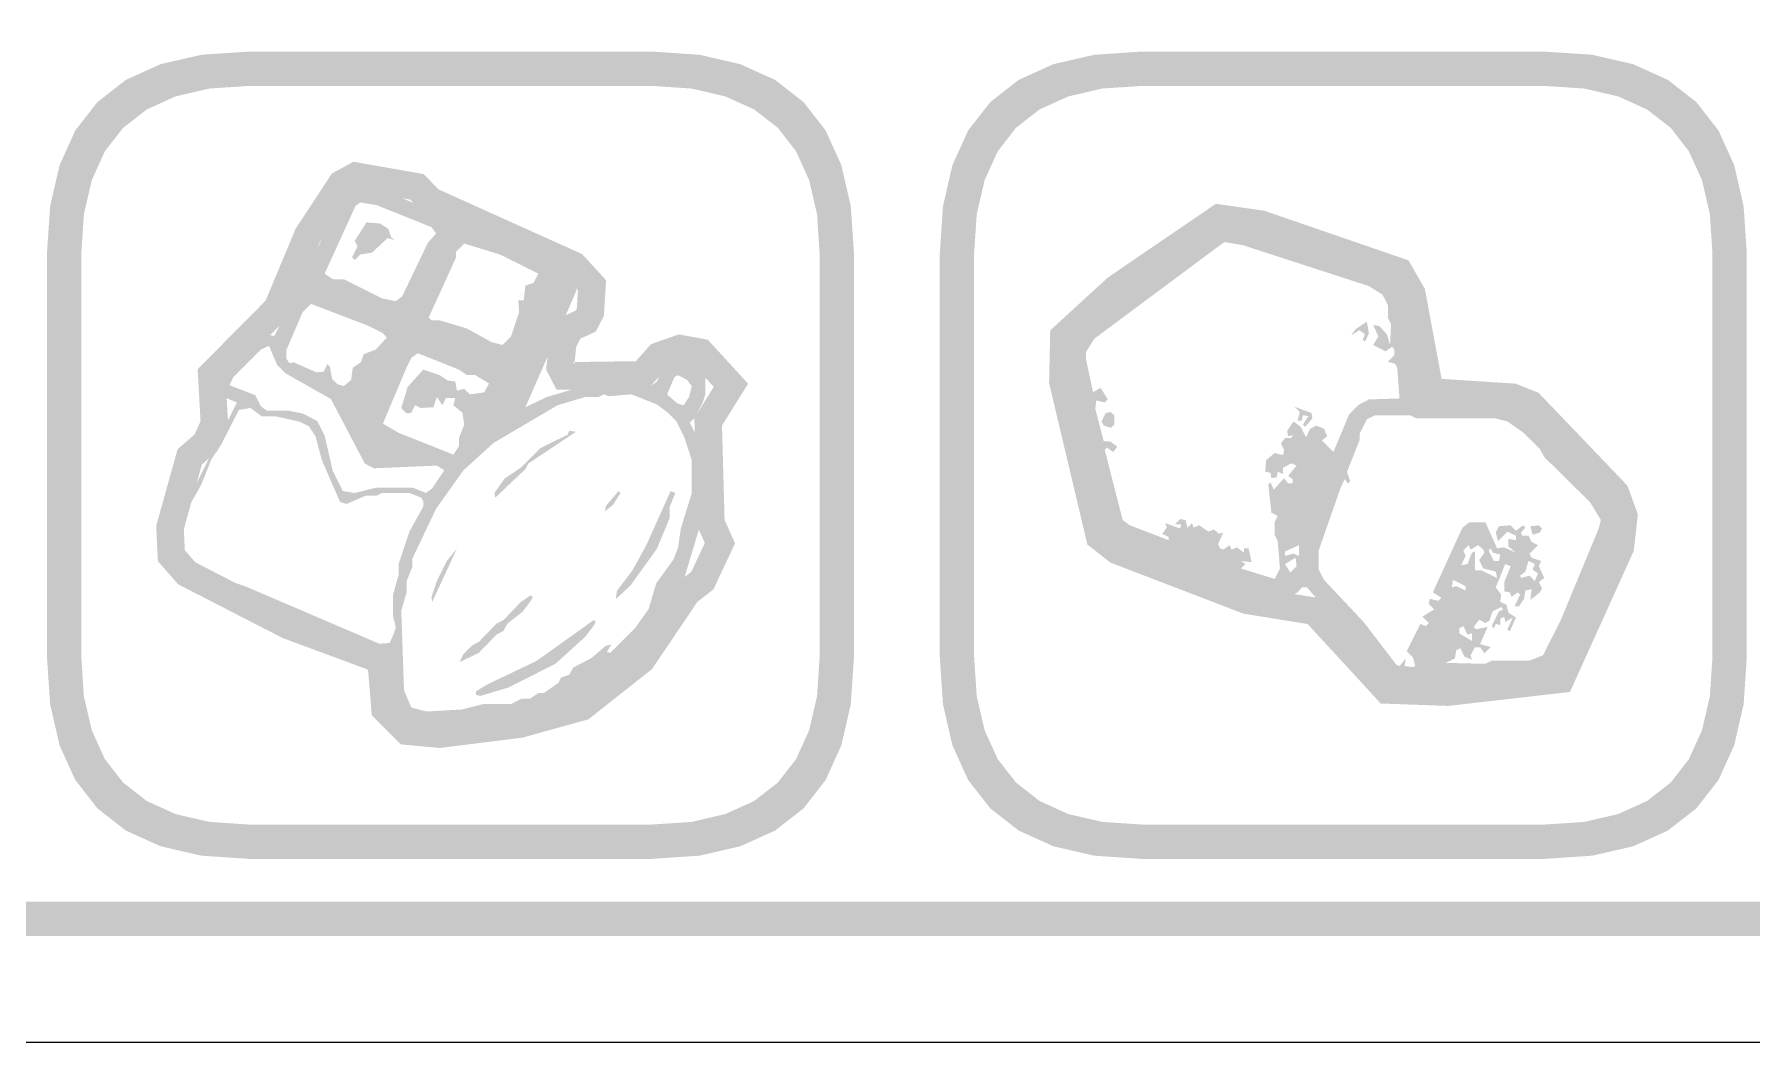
# Model space of a CAD drawing. Header units: millimetres. Extents: x 6 to 297, y 55 to 451.
# Drawn here: x 156.75 to 176.76, y 362.16 to 373.9 of the extents above; entities that cross this region are included whole.
import ezdxf

# ---------------------------------------------------------------- set-up
doc = ezdxf.new("R2010")
doc.units = ezdxf.units.MM
doc.layers.add('CUT', color=1, linetype='Continuous')
doc.layers.add('RASTER', color=7, linetype='Continuous')

msp = doc.modelspace()

# ---------------------------------------------------------------- hatches: boundary and pattern name
at = {"layer": 'RASTER'}
h = msp.add_hatch(color=7, dxfattribs=at)
h.paths.add_polyline_path([(141.2, 378.8), (141.234, 379.316), (141.337, 379.763), (141.509, 380.141), (141.75, 380.45), (142.059, 380.691), (142.438, 380.862), (142.884, 380.966), (143.4, 381), (200.6, 381), (201.116, 380.966), (201.563, 380.862), (201.941, 380.691), (202.25, 380.45), (202.491, 380.141), (202.663, 379.763), (202.766, 379.316), (202.8, 378.8), (202.8, 365.6), (202.766, 365.084), (202.663, 364.638), (202.491, 364.259), (202.25, 363.95), (201.941, 363.709), (201.563, 363.538), (201.116, 363.434), (200.6, 363.4), (143.4, 363.4), (142.884, 363.434), (142.438, 363.538), (142.059, 363.709), (141.75, 363.95), (141.509, 364.259), (141.337, 364.638), (141.234, 365.084), (141.2, 365.6)])
h.paths.add_polyline_path([(141.6, 378.8), (141.6, 365.6), (141.628, 365.178), (141.712, 364.813), (141.853, 364.503), (142.05, 364.25), (142.303, 364.053), (142.613, 363.912), (142.978, 363.828), (143.4, 363.8), (200.6, 363.8), (201.022, 363.828), (201.388, 363.912), (201.697, 364.053), (201.95, 364.25), (202.147, 364.503), (202.288, 364.813), (202.372, 365.178), (202.4, 365.6), (202.4, 378.8), (202.372, 379.222), (202.288, 379.588), (202.147, 379.897), (201.95, 380.15), (201.697, 380.347), (201.388, 380.488), (201.022, 380.572), (200.6, 380.6), (143.4, 380.6), (142.978, 380.572), (142.613, 380.488), (142.303, 380.347), (142.05, 380.15), (141.853, 379.897), (141.712, 379.588), (141.628, 379.222), (141.6, 378.8)], flags=0)
h = msp.add_hatch(color=7, dxfattribs=at)
h.paths.add_polyline_path([(156.9, 371.35), (156.937, 371.901), (157.047, 372.378), (157.23, 372.782), (157.488, 373.112), (157.818, 373.37), (158.222, 373.553), (158.699, 373.663), (159.25, 373.7), (163.95, 373.7), (164.501, 373.663), (164.978, 373.553), (165.382, 373.37), (165.713, 373.112), (165.97, 372.782), (166.153, 372.378), (166.263, 371.901), (166.3, 371.35), (166.3, 366.65), (166.263, 366.099), (166.153, 365.622), (165.97, 365.218), (165.713, 364.888), (165.382, 364.63), (164.978, 364.447), (164.501, 364.337), (163.95, 364.3), (159.25, 364.3), (158.699, 364.337), (158.222, 364.447), (157.818, 364.63), (157.488, 364.888), (157.23, 365.218), (157.047, 365.622), (156.937, 366.099), (156.9, 366.65)])
h.paths.add_polyline_path([(157.3, 371.35), (157.3, 366.65), (157.33, 366.193), (157.422, 365.797), (157.574, 365.462), (157.788, 365.188), (158.062, 364.974), (158.397, 364.822), (158.793, 364.73), (159.25, 364.7), (163.95, 364.7), (164.407, 364.73), (164.803, 364.822), (165.138, 364.974), (165.413, 365.188), (165.626, 365.462), (165.778, 365.797), (165.87, 366.193), (165.9, 366.65), (165.9, 371.35), (165.87, 371.807), (165.778, 372.203), (165.626, 372.538), (165.413, 372.813), (165.138, 373.026), (164.803, 373.178), (164.407, 373.27), (163.95, 373.3), (159.25, 373.3), (158.793, 373.27), (158.397, 373.178), (158.062, 373.026), (157.788, 372.813), (157.574, 372.538), (157.422, 372.203), (157.33, 371.807), (157.3, 371.35)], flags=0)
h = msp.add_hatch(color=7, dxfattribs=at)
h.paths.add_polyline_path([(167.3, 371.35), (167.337, 371.901), (167.447, 372.378), (167.63, 372.782), (167.888, 373.112), (168.218, 373.37), (168.622, 373.553), (169.099, 373.663), (169.65, 373.7), (174.35, 373.7), (174.901, 373.663), (175.378, 373.553), (175.782, 373.37), (176.112, 373.112), (176.37, 372.782), (176.553, 372.378), (176.663, 371.901), (176.7, 371.35), (176.7, 366.65), (176.663, 366.099), (176.553, 365.622), (176.37, 365.218), (176.112, 364.888), (175.782, 364.63), (175.378, 364.447), (174.901, 364.337), (174.35, 364.3), (169.65, 364.3), (169.099, 364.337), (168.622, 364.447), (168.218, 364.63), (167.888, 364.888), (167.63, 365.218), (167.447, 365.622), (167.337, 366.099), (167.3, 366.65)])
h.paths.add_polyline_path([(167.7, 371.35), (167.7, 366.65), (167.73, 366.193), (167.822, 365.797), (167.974, 365.462), (168.188, 365.188), (168.462, 364.974), (168.797, 364.822), (169.193, 364.73), (169.65, 364.7), (174.35, 364.7), (174.807, 364.73), (175.203, 364.822), (175.538, 364.974), (175.813, 365.188), (176.026, 365.462), (176.178, 365.797), (176.27, 366.193), (176.3, 366.65), (176.3, 371.35), (176.27, 371.807), (176.178, 372.203), (176.026, 372.538), (175.813, 372.813), (175.538, 373.026), (175.203, 373.178), (174.807, 373.27), (174.35, 373.3), (169.65, 373.3), (169.193, 373.27), (168.797, 373.178), (168.462, 373.026), (168.188, 372.813), (167.974, 372.538), (167.822, 372.203), (167.73, 371.807), (167.7, 371.35)], flags=0)
h = msp.add_hatch(color=7, dxfattribs=at)
h.paths.add_polyline_path([(160.47, 372.417), (161.288, 372.274), (161.46, 372.096), (163.134, 371.342), (163.413, 371.038), (163.387, 370.623), (163.292, 370.439), (163.115, 370.358), (163.066, 370.267), (163.043, 370.059), (163.03, 370.085), (163.76, 370.095), (163.935, 370.293), (164.26, 370.407), (164.598, 370.345), (165.067, 369.833), (164.763, 369.346), (164.793, 368.246), (164.915, 367.975), (164.664, 367.44), (164.475, 367.291), (163.948, 366.51), (163.208, 365.925), (162.441, 365.712), (161.477, 365.591), (161.022, 365.633), (160.684, 365.97), (160.641, 366.489), (160.629, 366.507), (159.644, 366.872), (158.428, 367.497), (158.192, 367.766), (158.172, 368.176), (158.422, 369.071), (158.62, 369.242), (158.689, 369.395), (158.655, 370.001), (159.446, 370.799), (159.797, 371.639), (160.22, 372.282)])
h.paths.add_polyline_path([(160.524, 372.083), (160.443, 372.039), (160.081, 371.488), (159.717, 370.618), (158.982, 369.877), (159.012, 369.335), (158.883, 369.046), (158.704, 368.892), (158.494, 368.14), (158.506, 367.893), (158.628, 367.753), (159.774, 367.165), (160.838, 366.771), (160.953, 366.597), (160.994, 366.114), (161.167, 365.941), (161.471, 365.912), (162.378, 366.027), (163.06, 366.216), (163.711, 366.73), (164.238, 367.512), (164.406, 367.644), (164.563, 367.978), (164.475, 368.173), (164.441, 369.434), (164.667, 369.796), (164.434, 370.05), (164.286, 370.077), (164.12, 370.019), (163.906, 369.777), (162.836, 369.762), (162.714, 369.998), (162.755, 370.364), (162.884, 370.605), (163.059, 370.684), (163.072, 370.71), (163.085, 370.922), (162.942, 371.077), (161.272, 371.829), (161.13, 371.977), (160.524, 372.083)], flags=0)
h = msp.add_hatch(color=7, dxfattribs=at)
h.paths.add_polyline_path([(160.494, 372.157), (160.612, 372.167), (160.932, 372.039), (162.655, 371.305), (162.984, 371.123), (163.07, 370.922), (162.473, 369.559), (162.719, 369.677), (163.261, 369.837), (163.676, 369.869), (163.932, 369.805), (164.005, 369.859), (164.082, 370.038), (164.155, 370.092), (164.347, 370.092), (164.516, 370.006), (164.57, 369.901), (164.57, 369.709), (164.538, 369.614), (164.452, 369.444), (164.388, 369.381), (164.538, 369.071), (164.57, 368.911), (164.57, 368.56), (164.538, 368.496), (164.506, 368.177), (164.315, 367.539), (164.165, 367.242), (163.846, 366.795), (163.494, 366.444), (163.207, 366.253), (162.847, 366.071), (162.527, 365.975), (162.208, 365.943), (162.144, 365.911), (161.953, 365.911), (161.634, 365.847), (161.187, 365.847), (161.018, 365.933), (160.9, 366.135), (160.9, 366.645), (160.877, 366.687), (159.974, 367.06), (159.058, 367.485), (159.112, 367.507), (159.208, 367.475), (160.772, 366.805), (160.89, 366.814), (160.932, 366.901), (160.963, 366.996), (160.932, 367.124), (160.932, 367.379), (160.995, 367.603), (160.995, 367.73), (161.123, 368.113), (161.283, 368.401), (161.283, 368.464), (161.26, 368.506), (161.123, 368.56), (160.804, 368.56), (160.74, 368.528), (160.612, 368.528), (160.389, 368.433), (160.315, 368.455), (160.102, 368.943), (160.028, 369.221), (159.952, 369.336), (159.846, 369.39), (159.559, 369.454), (159.399, 369.454), (159.272, 369.55), (159.135, 369.527), (158.93, 369.125), (158.815, 368.953), (158.697, 368.656), (158.57, 368.433), (158.506, 368.273), (158.506, 368.177), (158.442, 368.05), (158.442, 367.954), (158.496, 367.848), (158.592, 367.753), (159.039, 367.517), (158.921, 367.539), (158.56, 367.721), (158.464, 367.817), (158.41, 367.922), (158.41, 368.113), (158.506, 368.401), (159.112, 369.614), (158.911, 369.7), (158.889, 369.869), (159.026, 370.051), (159.09, 370.083), (159.294, 370.293), (159.473, 370.402), (159.549, 370.389), (160.347, 372.017), (160.411, 372.113)])
h.paths.add_polyline_path([(160.548, 371.944), (160.494, 371.902), (160.134, 371.114), (160.229, 371.05), (160.357, 371.05), (160.804, 370.826), (160.963, 370.794), (161.037, 370.849), (161.337, 371.474), (161.433, 371.583), (161.378, 371.656), (160.74, 371.912)], flags=0)
h.paths.add_polyline_path([(160.622, 371.711), (160.781, 371.698), (160.877, 371.634), (160.909, 371.538), (160.954, 371.506), (160.868, 371.529), (160.686, 371.359), (160.548, 371.337), (160.485, 371.273), (160.453, 371.305), (160.517, 371.433), (160.485, 371.497)], flags=0)
h.paths.add_polyline_path([(161.761, 371.465), (161.666, 371.369), (161.666, 371.305), (161.346, 370.603), (161.378, 370.571), (161.474, 370.571), (161.793, 370.475), (162.081, 370.316), (162.208, 370.284), (162.304, 370.38), (162.4, 370.667), (162.39, 370.804), (162.454, 370.804), (162.473, 370.976), (162.569, 371.008), (162.623, 371.114), (162.176, 371.337)], flags=0)
h.paths.add_polyline_path([(159.974, 370.763), (159.878, 370.667), (159.687, 370.22), (159.687, 370.124), (159.728, 370.07), (159.773, 370.083), (160.038, 369.965), (160.124, 369.974), (160.165, 370.06), (160.197, 370.028), (160.22, 369.891), (160.284, 369.827), (160.357, 369.805), (160.443, 369.878), (160.462, 370.019), (160.558, 370.083), (160.59, 370.178), (160.73, 370.23), (160.858, 370.37), (160.813, 370.421), (160.644, 370.507)], flags=0)
h.paths.add_polyline_path([(159.486, 370.274), (159.39, 370.23), (159.071, 369.91), (159.026, 369.815), (159.326, 369.7), (159.39, 369.572), (159.463, 369.518), (159.719, 369.518), (159.878, 369.486), (160.047, 369.4), (160.134, 369.231), (160.229, 368.816), (160.347, 368.583), (160.485, 368.56), (160.74, 368.624), (161.155, 368.624), (161.315, 368.56), (161.388, 368.615), (161.528, 368.825), (161.442, 368.879), (160.708, 368.848), (160.603, 368.902), (160.207, 369.655), (159.677, 369.955), (159.581, 370.051)], flags=0)
h.paths.add_polyline_path([(161.219, 370.188), (161.145, 370.134), (161.091, 370.028), (160.813, 369.368), (160.995, 369.262), (161.634, 369.007), (161.698, 369.103), (161.698, 369.199), (161.761, 369.358), (161.739, 369.495), (161.634, 369.582), (161.656, 369.668), (161.548, 369.668), (161.506, 369.582), (161.442, 369.677), (161.401, 369.559), (161.251, 369.55), (161.187, 369.582), (161.145, 369.495), (161.091, 369.486), (161.027, 369.55), (161.101, 369.795), (161.283, 369.997), (161.474, 369.933), (161.57, 369.869), (161.656, 369.859), (161.675, 369.751), (161.761, 369.773), (161.825, 369.709), (161.994, 369.732), (162.049, 369.837), (161.889, 369.933), (161.793, 369.933), (161.698, 369.997)], flags=0)
h.paths.add_polyline_path([(164.251, 369.933), (164.209, 369.91), (164.123, 369.709), (164.241, 369.604), (164.315, 369.582), (164.379, 369.677), (164.411, 369.805), (164.356, 369.878)], flags=0)
h.paths.add_polyline_path([(163.389, 369.709), (163.325, 369.677), (163.166, 369.677), (162.847, 369.582), (162.103, 369.144), (161.752, 368.825), (161.433, 368.378), (161.155, 367.794), (161.155, 367.698), (161.091, 367.539), (161.091, 367.411), (161.027, 367.188), (161.059, 366.262), (161.145, 366.061), (161.324, 366.016), (161.729, 366.039), (161.985, 366.103), (162.304, 366.103), (162.432, 366.166), (162.527, 366.166), (162.623, 366.23), (162.687, 366.23), (162.856, 366.348), (162.888, 366.412), (162.984, 366.444), (163.028, 366.527), (163.239, 366.636), (163.411, 366.782), (163.475, 366.795), (163.421, 366.709), (163.463, 366.699), (163.75, 366.987), (163.909, 367.21), (163.996, 367.507), (164.197, 367.785), (164.251, 367.922), (164.283, 368.145), (164.411, 368.56), (164.411, 368.943), (164.324, 369.208), (164.229, 369.4), (164.133, 369.495), (164.005, 369.591), (163.708, 369.709), (163.443, 369.687)], flags=0)
h.paths.add_polyline_path([(162.984, 369.285), (163.06, 369.272), (162.505, 368.902), (162.473, 368.838), (162.122, 368.506), (162.112, 368.56), (162.231, 368.729), (162.422, 368.857), (162.645, 369.081), (162.965, 369.24)], flags=0)
h.paths.add_polyline_path([(163.558, 368.583), (163.581, 368.56), (163.494, 368.423), (163.399, 368.346), (163.411, 368.41)], flags=0)
h.paths.add_polyline_path([(164.165, 368.583), (164.219, 368.56), (164.155, 368.401), (164.155, 368.273), (164.005, 367.912), (163.699, 367.485), (163.526, 367.325), (163.539, 367.421), (163.718, 367.657), (163.877, 367.944)], flags=0)
h.paths.add_polyline_path([(161.675, 367.912), (161.388, 367.293), (161.378, 367.347), (161.442, 367.539), (161.56, 367.772)], flags=0)
h.paths.add_polyline_path([(162.537, 367.37), (162.559, 367.347), (162.537, 367.306), (162.441, 367.178), (162.262, 367.038), (162.218, 366.955), (162.135, 366.91), (161.931, 366.699), (161.707, 366.591), (161.752, 366.687), (161.848, 366.782), (161.931, 366.827), (162.135, 367.038), (162.218, 367.082), (162.422, 367.293)], flags=0)
h.paths.add_polyline_path([(163.271, 367.082), (163.293, 367.06), (163.271, 367.019), (163.175, 366.891), (162.824, 366.572), (162.272, 366.294), (161.953, 366.198), (161.899, 366.208), (161.899, 366.253), (162.039, 366.336), (162.601, 366.604)], flags=0)
h = msp.add_hatch(color=7, dxfattribs=at)
h.paths.add_polyline_path([(170.516, 371.928), (171.08, 371.847), (172.76, 371.269), (172.95, 370.937), (173.145, 369.889), (174.01, 369.833), (174.275, 369.726), (175.308, 368.648), (175.431, 368.313), (175.384, 367.888), (174.64, 366.243), (173.222, 366.081), (172.436, 366.109), (171.585, 367.034), (170.835, 367.156), (169.287, 367.75), (169.019, 367.96), (168.573, 369.841), (168.586, 370.454), (169.257, 371.069)])
h.paths.add_polyline_path([(170.594, 371.593), (169.456, 370.818), (168.903, 370.311), (168.894, 369.876), (169.305, 368.143), (169.447, 368.031), (170.919, 367.467), (171.746, 367.332), (172.581, 366.424), (173.209, 366.401), (174.423, 366.54), (175.071, 367.973), (175.105, 368.273), (175.03, 368.474), (174.091, 369.455), (173.938, 369.517), (172.876, 369.586), (172.645, 370.825), (172.542, 371.006), (171.005, 371.535), (170.594, 371.593)], flags=0)
h = msp.add_hatch(color=7, dxfattribs=at)
h.paths.add_polyline_path([(170.624, 371.691), (170.687, 371.702), (171.2, 371.555), (172.409, 371.152), (172.604, 371.053), (172.739, 370.786), (172.911, 369.639), (173.912, 369.613), (174.07, 369.551), (174.363, 369.294), (174.487, 369.125), (175.022, 368.598), (175.132, 368.451), (175.195, 368.33), (175.195, 368.11), (174.473, 366.45), (174.205, 366.388), (173.326, 366.351), (173.252, 366.314), (172.593, 366.314), (172.325, 366.56), (172.274, 366.655), (172.105, 366.816), (172.054, 366.912), (171.577, 367.461), (171.519, 367.461), (171.467, 367.403), (171.273, 367.304), (171.053, 367.341), (169.514, 367.927), (169.32, 368.026), (169.246, 368.099), (169.147, 368.367), (168.927, 369.466), (168.818, 369.833), (168.781, 370.236), (168.88, 370.43), (168.99, 370.54), (170.309, 371.53)])
h.paths.add_polyline_path([(170.613, 371.482), (169.1, 370.357), (169.001, 370.199), (169.001, 370.126), (169.085, 369.734), (169.173, 369.785), (169.257, 369.65), (169.221, 369.613), (169.122, 369.639), (169.111, 369.54), (169.21, 369.162), (169.283, 369.162), (169.367, 369.1), (169.32, 369.037), (169.246, 369.089), (169.221, 369.063), (169.43, 368.246), (169.514, 368.184), (169.965, 368.011), (169.965, 368.048), (169.891, 368.085), (169.943, 368.158), (169.928, 368.209), (170.1, 368.147), (170.111, 368.195), (170.038, 368.195), (170.1, 368.257), (170.163, 368.246), (170.185, 368.158), (170.236, 368.209), (170.258, 368.158), (170.32, 368.184), (170.43, 368.11), (170.492, 368.136), (170.551, 368.085), (170.602, 368.099), (170.54, 367.964), (170.566, 367.916), (170.602, 367.901), (170.676, 367.953), (170.698, 367.901), (170.76, 367.927), (170.844, 367.865), (170.844, 367.916), (170.896, 367.916), (170.932, 367.755), (170.808, 367.769), (170.859, 367.733), (170.808, 367.681), (171.2, 367.56), (171.262, 367.681), (171.236, 368), (171.2, 368.074), (171.2, 368.22), (171.236, 368.293), (171.163, 368.33), (171.126, 368.66), (171.152, 368.686), (171.189, 368.598), (171.31, 368.733), (171.357, 368.671), (171.409, 368.671), (171.409, 368.722), (171.357, 368.759), (171.456, 368.88), (171.394, 368.906), (171.299, 368.854), (171.299, 368.781), (171.236, 368.807), (171.225, 368.744), (171.163, 368.733), (171.152, 368.796), (171.09, 368.807), (171.101, 368.942), (171.2, 369.026), (171.299, 369.001), (171.31, 369.063), (171.273, 369.136), (171.321, 369.199), (171.394, 369.199), (171.409, 369.235), (171.357, 369.221), (171.346, 369.283), (171.42, 369.393), (171.504, 369.331), (171.566, 369.21), (171.614, 369.309), (171.687, 369.345), (171.775, 369.309), (171.812, 369.221), (171.75, 369.173), (171.885, 369.037), (172.068, 369.477), (172.178, 369.587), (172.299, 369.65), (172.655, 369.661), (172.629, 370.016), (172.604, 370.064), (172.519, 370.089), (172.593, 370.163), (172.593, 370.236), (172.567, 370.262), (172.494, 370.21), (172.347, 370.284), (172.409, 370.383), (172.347, 370.518), (172.42, 370.503), (172.508, 370.408), (172.545, 370.284), (172.556, 370.529), (172.519, 370.602), (172.519, 370.749), (172.457, 370.87), (172.299, 370.969), (170.833, 371.445)], flags=0)
h.paths.add_polyline_path([(172.274, 370.555), (172.299, 370.419), (172.252, 370.32), (172.226, 370.346), (172.252, 370.408), (172.189, 370.456), (172.09, 370.394), (172.142, 370.467)], flags=0)
h.paths.add_polyline_path([(171.431, 369.565), (171.629, 369.492), (171.64, 369.43), (171.555, 369.331), (171.53, 369.356), (171.592, 369.455), (171.53, 369.466), (171.519, 369.404), (171.467, 369.404), (171.493, 369.503)], flags=0)
h.paths.add_polyline_path([(169.232, 369.492), (169.294, 369.503), (169.331, 369.466), (169.331, 369.356), (169.294, 369.32), (169.21, 369.345), (169.184, 369.393)], flags=0)
h.paths.add_polyline_path([(172.373, 369.466), (172.274, 369.419), (172.189, 369.246), (172.189, 369.173), (172.043, 368.807), (172.079, 368.697), (172.054, 368.671), (172.017, 368.722), (171.969, 368.623), (171.713, 367.89), (171.713, 367.67), (171.775, 367.549), (172.237, 367.058), (172.618, 366.56), (172.655, 366.545), (172.728, 366.633), (172.713, 366.545), (172.812, 366.534), (172.838, 366.545), (172.812, 366.644), (172.739, 366.717), (172.897, 367.036), (172.959, 367.011), (172.996, 367.047), (172.922, 367.121), (173.058, 367.205), (172.996, 367.267), (173.007, 367.33), (173.106, 367.304), (173.142, 367.341), (173.043, 367.403), (173.388, 368.158), (173.472, 368.22), (173.655, 368.22), (173.791, 367.916), (173.875, 367.927), (174.011, 367.865), (173.923, 367.938), (173.923, 368.026), (174.011, 368.011), (174.011, 368.063), (173.912, 368.11), (173.802, 368), (173.776, 368.099), (173.813, 368.173), (173.949, 368.184), (174.011, 368.121), (174.095, 368.184), (174.121, 368.158), (174.07, 368.099), (174.084, 368.063), (174.157, 368.063), (174.194, 367.989), (174.267, 367.953), (174.168, 367.854), (174.194, 367.806), (174.304, 367.769), (174.278, 367.707), (174.341, 367.571), (174.278, 367.524), (174.315, 367.45), (174.289, 367.403), (174.179, 367.315), (174.194, 367.44), (174.121, 367.425), (174.106, 367.33), (174.048, 367.242), (173.996, 367.242), (174.059, 367.377), (174.033, 367.403), (173.96, 367.352), (173.938, 367.403), (173.875, 367.414), (173.875, 367.524), (173.949, 367.707), (173.886, 367.733), (173.776, 367.461), (173.839, 367.377), (173.828, 367.293), (173.901, 367.256), (173.923, 367.168), (174.011, 367.11), (173.938, 366.948), (173.912, 366.974), (173.974, 367.11), (173.886, 367.058), (173.875, 367.121), (173.828, 367.095), (173.828, 367.022), (173.776, 367.036), (173.754, 366.985), (173.729, 367.011), (173.813, 367.183), (173.864, 367.205), (173.839, 367.231), (173.74, 367.183), (173.703, 367.073), (173.655, 367.047), (173.582, 367.084), (173.52, 367), (173.545, 366.974), (173.681, 367), (173.593, 366.802), (173.718, 366.765), (173.644, 366.692), (173.593, 366.765), (173.534, 366.765), (173.483, 366.67), (173.498, 366.619), (173.41, 366.655), (173.362, 366.754), (173.315, 366.728), (173.3, 366.633), (173.19, 366.582), (173.655, 366.571), (173.729, 366.608), (174.168, 366.608), (174.326, 366.67), (174.535, 367.084), (174.975, 368.147), (175, 368.246), (174.876, 368.451), (174.341, 368.979), (174.289, 369.074), (174.106, 369.257), (173.912, 369.393), (173.765, 369.43), (172.849, 369.43), (172.776, 369.466)], flags=0)
h.paths.add_polyline_path([(174.179, 368.173), (174.278, 368.184), (174.315, 368.147), (174.289, 368.099), (174.205, 368.074)], flags=0)
h.paths.add_polyline_path([(171.482, 367.953), (171.321, 367.879), (171.321, 367.828), (171.42, 367.854), (171.482, 367.828)], flags=0)
h.paths.add_polyline_path([(173.461, 367.953), (173.399, 367.89), (173.424, 367.828), (173.373, 367.718), (173.446, 367.733), (173.498, 367.865), (173.534, 367.879), (173.534, 367.659), (173.608, 367.659), (173.791, 367.571), (173.776, 367.645), (173.63, 367.681), (173.582, 367.78), (173.644, 367.865), (173.63, 367.901), (173.571, 367.953), (173.483, 367.901)], flags=0)
h.paths.add_polyline_path([(173.718, 367.916), (173.692, 367.89), (173.754, 367.769), (173.813, 367.769), (173.828, 367.843), (173.74, 367.865)], flags=0)
h.paths.add_polyline_path([(171.445, 367.806), (171.321, 367.733), (171.383, 367.634), (171.456, 367.707)], flags=0)
h.paths.add_polyline_path([(174.157, 367.769), (174.121, 367.645), (174.059, 367.597), (174.07, 367.571), (174.168, 367.597), (174.231, 367.535), (174.267, 367.623), (174.205, 367.67), (174.231, 367.733)], flags=0)
h.paths.add_polyline_path([(173.278, 367.549), (173.263, 367.461), (173.315, 367.476), (173.424, 367.425), (173.424, 367.476)], flags=0)
h.paths.add_polyline_path([(173.399, 367.011), (173.351, 366.985), (173.351, 366.926), (173.498, 366.838), (173.498, 366.926), (173.446, 366.912)], flags=0)

# ---------------------------------------------------------------- linework, layer by layer
at = {"layer": 'CUT'}
msp.add_lwpolyline([(201.001, 362.16), (142.999, 362.16)], dxfattribs=at)

doc.saveas('drawing.dxf')
